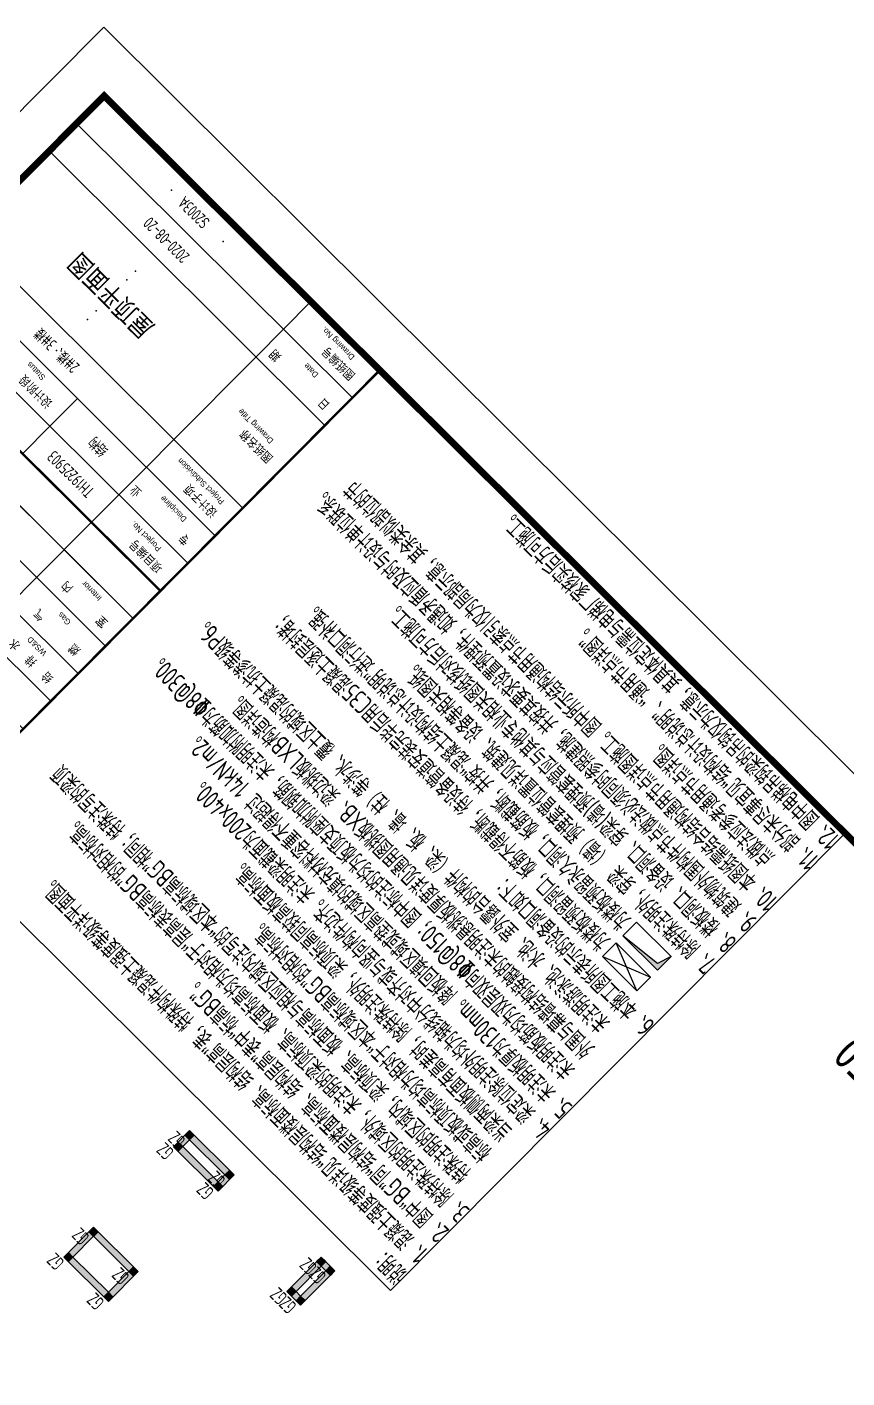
# Model space of a CAD drawing. Extents: x 517450926 to 520131079, y 3499134486 to 3500888201.
# Drawn here: x 518473304 to 518498609, y 3500374458 to 3500416123 of the extents above; entities that cross this region are included whole.
import ezdxf
from ezdxf.enums import TextEntityAlignment as Align

# ---------------------------------------------------------------- set-up
doc = ezdxf.new("R2010")
doc.units = 0
doc.header["$LTSCALE"] = 1000
doc.header["$MEASUREMENT"] = 0
doc.layers.get('0').update_dxf_attribs({"linetype": 'CONTINUOUS'})
for name, color, linetype in [('C-SHET-SHET', 144, 'CONTINUOUS'), ('S_COLU', 2, 'CONTINUOUS'), ('S_COLU_HACH', 15, 'CONTINUOUS'), ('S_COLU_TEXT', 7, 'CONTINUOUS'), ('S_DETL', 7, 'CONTINUOUS'), ('S_DETL_HACH', 254, 'CONTINUOUS'), ('S_PLAN_TEXT', 7, 'CONTINUOUS'), ('S_PLAN_TOPC', 7, 'CONTINUOUS')]:
    doc.layers.add(name, color=color, linetype=linetype)
doc.layers.add('S_POST_OTHER_TPLT', color=8, linetype='CONTINUOUS', plot=False)
doc.layers.add('内框', color=8, linetype='CONTINUOUS', plot=False)
doc.styles.get("Standard").update_dxf_attribs({"font": 'Tssdeng.shx', "bigfont": 'Tssdchn.shx'})
doc.styles.add('STYLEP4', font='GOTHIC.TTF')
doc.styles.add('TH-STYLE1', font='Tssdeng.shx', dxfattribs={"width": 0.7, "bigfont": 'Tssdchn.shx'})
doc.styles.add('TH-STYLE2', font='', dxfattribs={"width": 0.8})
doc.styles.add('TH-STYLE3', font='tssdeng.shx', dxfattribs={"width": 0.7, "bigfont": 'tssdchn.shx'})
doc.styles.add('TSSD_Rein', font='Tssdeng.shx', dxfattribs={"width": 0.7, "bigfont": 'Tssdchn.shx'})
doc.styles.add('TuKuang', font='Tssdeng.shx', dxfattribs={"width": 1.1, "bigfont": 'Tssdchn.shx'})
doc.styles.add('黑体', font='simhei.ttf')
doc.styles.get('TH-STYLE2').set_extended_font_data('STXihei')
pattern_1 = [(50, (-4138.91, -3263.73), (71.726018, -6.275213), [7.5, -82.5]), (355, (-4138.91, -3263.73), (-13.875133, 75.219213), [6, -66]), (100.451444, (-4132.93, -3264.254), (57.850885, 68.944), [6.37402, -70.11421]), (46.1842, (-4138.91, -3243.73), (106.724133, -16.55193), [11.25, -123.75]), (96.635635, (-4130.02, -3245.11), (93.466195, 97.41186), [9.56103, -105.17138]), (351.18416, (-4138.91, -3243.73), (93.466195, 97.41186), [9, -99]), (21, (-4128.91, -3248.73), (59.690705, -40.26189), [7.5, -82.5]), (326, (-4128.91, -3248.73), (24.331533, 72.515005), [6, -66]), (71.451445, (-4123.935, -3252.086), (84.022238, 32.253115), [6.37402, -70.11421]), (37.5, (-4138.91, -3263.73), (1.2159855, 33.2893854), [0, -65.2, 0, -67, 0, -66.25]), (7.5, (-4138.91, -3263.73), (26.306954, 39.441171), [0, -38.2, 0, -63.7, 0, -25.25]), (327.5, (-4161.21, -3263.73), (53.3822436, -2.255487), [0, -25, 0, -78, 0, -103.5]), (317.5, (-4171.21, -3263.73), (58.318617, 10.010498), [0, -32.5, 0, -51.8, 0, -73.5])]

# ---------------------------------------------------------------- blocks, each defined once
blk = doc.blocks.new('THAPE_A1L2_inner')
at = {"layer": '内框'}
blk.add_lwpolyline([(0, 0), (1261, 0), (1261, 594), (0, 594)], close=True, dxfattribs=at)
at = {"layer": '内框', "const_width": 1.4}
blk.add_lwpolyline([(25, 584), (25, 10), (1251, 10), (1251, 584)], close=True, dxfattribs=at)
at = {"layer": '内框', "const_width": 0.5}
blk.add_lwpolyline([(1171, 584), (1171, 10)], dxfattribs=at)
at = {"layer": '内框', "style": '黑体', "width": 0.8}
blk.add_attdef('内框名称', (58.89, 599.29), '', height=8, dxfattribs=at)
blk = doc.blocks.new('SH_THAPE_A1L2')
for p, q in [((1191, 98), (1191, 90)), ((1191, 90), (1191, 74)), ((1191, 74), (1191, 66)), ((1191, 66), (1191, 58)), ((1191, 50), (1191, 58)), ((1191, 50), (1191, 26)), ((1191, 26), (1191, 18)), ((1191, 18), (1191, 10))]:
    blk.add_line(p, q)
for points in [[(0, 0), (1261, 0), (1261, 594), (0, 594)], [(1251, 82), (1171, 82), (1171, 131), (1251, 131)], [(1171, 114), (1171, 106), (1211, 106), (1211, 114)], [(1171, 106), (1171, 98), (1211, 98), (1211, 106)], [(1171, 98), (1171, 90), (1211, 90), (1211, 98)], [(1171, 90), (1171, 82), (1211, 82), (1211, 90)], [(1171, 74), (1171, 66), (1211, 66), (1211, 74)], [(1211, 74), (1211, 66), (1251, 66), (1251, 74)], [(1171, 66), (1171, 58), (1211, 58), (1211, 66)], [(1211, 66), (1211, 58), (1251, 58), (1251, 66)], [(1171, 58), (1171, 50), (1251, 50), (1251, 58)], [(1171, 50), (1171, 26), (1251, 26), (1251, 50)], [(1171, 26), (1171, 18), (1251, 18), (1251, 26)], [(1171, 18), (1171, 10), (1251, 10), (1251, 18)]]:
    blk.add_lwpolyline(points, close=True)
for points, const_width in [([(25, 584), (25, 10), (1251, 10), (1251, 584)], 1.4), ([(1251, 10), (1171, 10), (1171, 74), (1251, 74)], 0.5)]:
    blk.add_lwpolyline(points, close=True, dxfattribs=dict(const_width=const_width))
at = {"const_width": 0.5}
blk.add_lwpolyline([(1171, 584), (1171, 10)], dxfattribs=at)
for p in [(1201, 70), (1201, 62), (1221, 54), (1221, 45), (1221, 42.5), (1221, 38), (1221, 33.5), (1221, 31), (1221, 22), (1212.5, 14), (1212.5, 14), (1218.5, 14), (1223.5, 14), (1227.5, 14)]:
    blk.add_point(p)
at = {"style": 'TuKuang', "width": 1.1}
for s, p in [('给  排  水', (1173.93, 101.97)), ('燃      气', (1173.96, 93.99)), ('室      内', (1174.04, 85.98)), ('项目编号', (1173.96, 69.98)), ('专         业', (1173.91, 61.99)), ('设计阶段', (1213.92, 61.97)), ('设计子项', (1173.96, 53.99)), ('图纸名称', (1173.82, 37.97)), ('日         期', (1173.22, 21.99)), ('图纸编号', (1173.84, 13.98))]:
    blk.add_text(s, height=2, dxfattribs=at).set_placement(p)
at = {"style": 'STYLEP4'}
for s, p in [('WS&D', (1181, 100)), ('Gas', (1181, 92)), ('Interior', (1181, 84)), ('Porject No.', (1181, 68)), ('Discipline', (1181, 60)), ('Status', (1221, 60)), ('Drawing Title', (1181, 36)), ('Date', (1181, 20)), ('Drawing No.', (1181, 12))]:
    blk.add_text(s, height=1.2, dxfattribs=at).set_placement(p, align=Align.MIDDLE)
at = {"style": 'STYLEP4', "width": 0.9}
blk.add_text('Project Subdivision', height=1.2, dxfattribs=at).set_placement((1181, 52), align=Align.MIDDLE)
blk.add_attdef('作废标记', text='', height=400).set_placement((658, 330.5), align=Align.MIDDLE_CENTER)
blk = doc.blocks.new('A$C04C438BD')
at = {"layer": 'S_COLU_HACH'}
blk.add_hatch(color=256, dxfattribs=at).paths.add_polyline_path([(0, 200), (200, 200), (200, 0), (0, 0)])
at = {"layer": 'S_COLU'}
blk.add_lwpolyline([(0, 200), (200, 200), (200, 0), (0, 0)], close=True, dxfattribs=at)
at = {"layer": 'S_COLU_TEXT', "style": 'TH-STYLE3', "width": 0.65}
blk.add_text('GZ', height=420, dxfattribs=at).set_placement((70, 270))
blk = doc.blocks.new('A$C764F1892')
at = {"layer": 'S_DETL_HACH'}
h = blk.add_hatch(dxfattribs=at)
h.set_pattern_fill('AR-CONC', color=256, scale=10)
h.set_pattern_definition(pattern_1)
h.paths.add_polyline_path([(134701, 7754), (134701, 9054), (132761, 9054), (132761, 7754)])
h.paths.add_polyline_path([(132961, 7954), (132961, 8854), (134501, 8854), (134501, 7954)], flags=16)
h = blk.add_hatch(dxfattribs=at)
h.set_pattern_fill('AR-CONC', color=256, scale=10)
h.set_pattern_definition(pattern_1)
h.paths.add_polyline_path([(128471, 4955), (128471, 3455), (129071, 3455), (129071, 4955)])
h.paths.add_polyline_path([(128871, 4755), (128871, 3655), (128671, 3655), (128671, 4755)], flags=16)
h = blk.add_hatch(dxfattribs=at)
h.set_pattern_fill('AR-CONC', color=256, scale=10)
h.set_pattern_definition(pattern_1)
h.paths.add_polyline_path([(134701, 4254), (132760, 4254), (132760, 3552), (134701, 3552)])
h.paths.add_polyline_path([(134501, 4054), (134501, 3752), (132960, 3752), (132960, 4054)], flags=16)
at = {"layer": 'S_DETL'}
for points in [[(134701, 9054), (134701, 7754), (132761, 7754), (132761, 9054)], [(134501, 8854), (134501, 7954), (132961, 7954), (132961, 8854)], [(129071, 4955), (129071, 3455), (128471, 3455), (128471, 4955)], [(128871, 4755), (128871, 3655), (128671, 3655), (128671, 4755)], [(134701, 4254), (134701, 3552), (132760, 3552), (132760, 4254)], [(134501, 4054), (134501, 3752), (132960, 3752), (132960, 4054)]]:
    blk.add_lwpolyline(points, close=True, dxfattribs=at)
at = {"layer": 'S_COLU'}
for p in [(132761, 8854), (134501, 8854), (132761, 7755), (134501, 7755), (128471, 4755), (128871, 4755), (132760, 4054), (134501, 4054), (132760, 3552), (134501, 3552), (128471, 3455), (128871, 3455)]:
    blk.add_blockref('A$C04C438BD', p, dxfattribs=at)

msp = doc.modelspace()

# ---------------------------------------------------------------- hatches: boundary and pattern name
at = {"layer": 'S_PLAN_TEXT'}
msp.add_hatch(color=256, dxfattribs=at).paths.add_polyline_path([(518493181.2442, 3500387458.1543), (518492757.5641, 3500387244.8583), (518491694.5785, 3500388090.4715), (518492758.1464, 3500387032.7271)])

# ---------------------------------------------------------------- linework, layer by layer
for points in [[(518493181.2442, 3500387458.1543), (518492117.6762, 3500388515.8987), (518491694.5785, 3500388090.4715), (518492758.1464, 3500387032.7271), (518493181.2442, 3500387458.1543), (518492757.5641, 3500387244.8583), (518491694.5785, 3500388090.4715)], [(518492123.4998, 3500386394.5863), (518492546.5976, 3500386820.0135), (518491483.0296, 3500387877.7579), (518491059.9318, 3500387452.3307), (518492123.4998, 3500386394.5863), (518491483.0296, 3500387877.7579), (518491059.9318, 3500387452.3307), (518492546.5976, 3500386820.0135)]]:
    msp.add_lwpolyline(points, dxfattribs=at)
at = {"layer": 'S_POST_OTHER_TPLT'}
msp.add_lwpolyline([(518484523.3885, 3500377157.2554), (518470165.2209, 3500391436.8045), (518484190.7238, 3500405539.527), (518498548.8913, 3500391259.9779)], close=True, dxfattribs=at)

# ---------------------------------------------------------------- block references
at = {"layer": 'C-SHET-SHET', "xscale": 150, "yscale": 150, "zscale": 150, "rotation": 135.1572922948761}
msp.add_blockref('SH_THAPE_A1L2', (518609792.2772, 3500282741.2279), dxfattribs=at)
at = {"layer": 'S_DETL', "rotation": 135.1572922454761}
msp.add_blockref('A$C764F1892', (518576333.8078, 3500289621.0977), dxfattribs=at)
at = {"layer": '内框', "xscale": 149.9999999999999, "yscale": 149.9999999999999, "zscale": 149.9999999999999, "rotation": 135.1572922948763}
msp.add_blockref('THAPE_A1L2_inner', (518609792.2772, 3500282741.2279), dxfattribs=at)

# ---------------------------------------------------------------- texts
at = {"layer": 'C-SHET-SHET', "attachment_point": 5, "rotation": 135.15729229}
for s, insert, char_height, style in [('S2003A', (518478449.7862, 3500410402.8218), 375, 'TH-STYLE1'), ('2020-08-20', (518477603.5907, 3500409551.9674), 375, 'TH-STYLE1'), ('屋顶平面图', (518475911.1997, 3500407850.2586), 600, 'TH-STYLE2'), ('2#楼、3#楼', (518474218.8086, 3500406148.5499), 375, 'TH-STYLE1'), ('结构', (518475499.7491, 3500403182.2067), 375, 'TH-STYLE1'), ('TH19225903', (518474653.5536, 3500402331.3524), 375, 'TH-STYLE1')]:
    msp.add_mtext(s, dxfattribs=dict(at, insert=insert, char_height=char_height, style=style))
at = {"layer": 'S_PLAN_TEXT', "style": 'TSSD_Rein', "width": 0.7}
for s, p in [('9、建筑物外围构件节点做法必须同时参照建施，并按其要求设置预埋件，如遇矛盾应及时与设计单位联系。', (518495882.8601, 3500388579.2683)), ('10、本图纸需结合结构通用节点详图施工。图中所示结构通用节点索引仅为局部示意，其余类似部位的节', (518496517.5067, 3500389217.4091)), ('12、图中电梯吊钩梁的吊钩仅为示意，其具体定位需与电梯厂家核实后方可施工。', (518498421.4466, 3500391131.8315)), ('\u3000\u3000\u3000\u3000\u3000\u3000\u3000为楼板预留洞口，板筋不得截断，待设备管道安装完毕后用C35混凝土逐层封堵；', (518493344.2735, 3500386026.7052)), ('\u3000\u3000\u3000\u3000\u3000\u3000\u3000为楼板预留永久洞口，板筋截断，并按“混凝土结构设计总说明”进行洞口补强。', (518493978.9202, 3500386664.846)), ('8、楼板洞口、设备洞口、穿梁(墙)预埋套管应与其他专业相关图纸核对后方可施工。', (518495248.2134, 3500387941.1276)), ('11、部分未尽事宜见“结构设计总说明”、“通用节点详图”。', (518497786.7999, 3500390493.6907)), ('7、除特殊注明外，穿梁 （墙）预埋套管位置详见建筑、设备等相关图纸。', (518494613.5668, 3500387302.9868)), ('    点做法应参考通用节点详图。', (518497152.1533, 3500389855.5499)), ('\u3000\u3000特殊注明的区域内，梁顶标高、板面标高与相应区域内注写的“本区域标高BG”相同；特殊注写的梁顶', (518487632.4539, 3500380283.4382)), ('4、梁定位除注明外均为轴线分中对齐或与竖向构件边齐。未注明梁截面为200x400。', (518489536.3938, 3500382197.8605)), ('3、除特殊注明的区域外，未注明的梁顶标高、板面标高均为相对于“层高表标高BG”的相对标高。', (518486997.8072, 3500379645.2974)), ('\u3000\u3000当梁两侧板面有高差时，除特殊注明外，梁顶标高同较高板面标高。', (518488901.7471, 3500381559.7198)), ('1、混凝土强度等级详见“结构层楼面标高、结构层高”表，特殊构件混凝土强度等级详平面图。', (518485728.514, 3500378369.0159)), ('6、本施工图所表示的设备洞口如下：', (518492709.6269, 3500385388.5644)), ('\u3000\u3000标高或板顶标高均为相对于“本区域标高BG”的相对标高。', (518488267.1005, 3500380921.579)), ('2、图中“BG”同“结构层楼面标高、结构层高”表中“标高BG”。', (518486363.1606, 3500379007.1566)), ('说明：', (518485093.8674, 3500377730.8751))]:
    msp.add_text(s, height=600, rotation=135.15728976, dxfattribs=at).set_placement(p)
at = {"layer": 'S_PLAN_TEXT', "color": 6, "style": 'TSSD_Rein', "width": 0.7}
for s, p in [('    未注明游泳池、水池、室外露台的构件（梁、板、墙、柱）等涉水、覆土区域的混凝土抗渗等级P6。', (518492074.9803, 3500384750.4237)), ('\u3000\u3000未注明板筋均为双层双向%%1328@150；图中标注的均为板顶支座附加钢筋，未注明附加筋为%%1328@300。', (518490838.6744, 3500383458.0451)), ('\u3000\u3000外围与幕墙结构接触的未注明悬挑板厚度详见通用图挑板XB、梁边挑板LXB构造详图。', (518491440.3337, 3500384112.2829)), ('5、未注明板厚为130mm。降板回填区域或垫高区域的填充材料容重不得超过 14kN/m2。', (518490171.0404, 3500382836.0013))]:
    msp.add_text(s, height=600, rotation=135.15728976, dxfattribs=at).set_placement(p)
at = {"layer": 'S_PLAN_TOPC', "insert": (518503489.4995, 3500379775.0034), "char_height": 1050, "width": 15794.561284, "attachment_point": 5, "rotation": 135.15729226, "style": 'TH-STYLE2'}
msp.add_mtext('{\\W0.7;2#楼、3#楼屋顶平面图}  1:150', dxfattribs=at)

doc.saveas('drawing.dxf')
